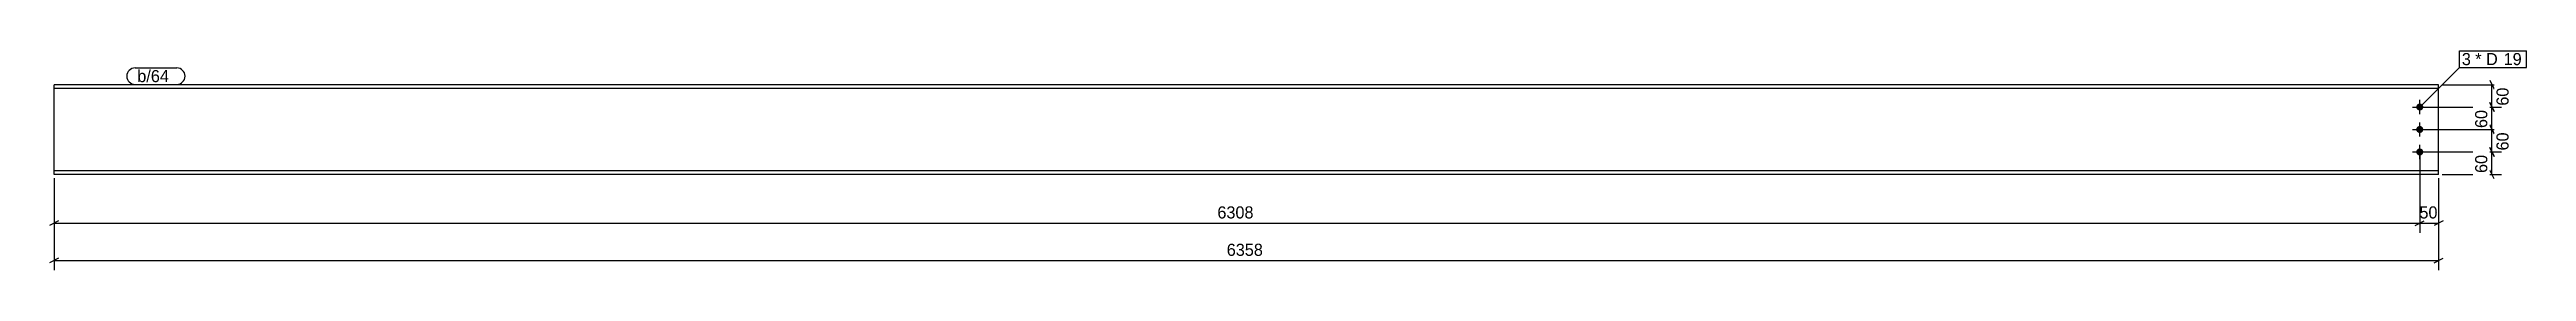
# Model space of a CAD drawing. Header units: millimetres. Extents: x 32 to 6636, y 32 to 618.
import ezdxf

# ---------------------------------------------------------------- set-up
doc = ezdxf.new("R2010")
doc.units = ezdxf.units.MM
doc.styles.add('Comic Sans MS', font='comic.ttf', dxfattribs={"height": 0.2})

msp = doc.modelspace()

# ---------------------------------------------------------------- hatches: boundary and pattern name
at = {"linetype": 'Continuous'}
for points in [[(6342.1, 468, -1), (6361.1, 468, -1)], [(6342.1, 408, -1), (6361.1, 408, -1)], [(6342.1, 348, -1), (6361.1, 348, -1)]]:
    msp.add_hatch(color=3, dxfattribs=at).paths.add_polyline_path(points)

# ---------------------------------------------------------------- linework, layer by layer
at = {"color": 8, "linetype": 'Continuous'}
for p, q in [((6538, 539.6), (6550, 515.6)), ((6361.6, 468), (6572.4, 468)), ((6411.6, 527.6), (6572.4, 527.6)), ((6550, 456), (6538, 480)), ((6544, 468), (6544, 527.6)), ((6361.6, 408), (6569.6, 408)), ((6550, 396), (6538, 420)), ((6351.6, 338), (6351.6, 132)), ((6361.6, 348), (6572.4, 348)), ((6550, 336), (6538, 360)), ((44, 277.6), (44, 32)), ((44, 277.6), (44, 132)), ((6401.6, 277.6), (6401.6, 132)), ((6411.6, 287.6), (6569.6, 287.6)), ((6550, 275.6), (6538, 299.6)), ((56, 163.6), (32, 151.6)), ((6339.6, 151.6), (6363.6, 163.6)), ((6351.6, 157.6), (6401.6, 157.6)), ((6413.6, 163.6), (6389.6, 151.6)), ((56, 63.6), (32, 51.6)), ((44, 57.6), (6401.6, 57.6)), ((6389.6, 51.6), (6413.6, 63.6))]:
    msp.add_line(p, q, dxfattribs=at)
at = {"color": 7, "linetype": 'Continuous'}
for p, q in [((44, 287.6), (44, 527.6)), ((6401.6, 527.6), (44, 527.6)), ((6401.6, 517.8), (44, 517.8)), ((6401.6, 287.6), (6401.6, 527.6)), ((6401.6, 297.4), (44, 297.4)), ((6401.6, 287.6), (44, 287.6))]:
    msp.add_line(p, q, dxfattribs=at)
at = {"color": 3, "linetype": 'Continuous'}
for p, q in [((6332.6, 468), (6370.6, 468)), ((6351.6, 449), (6351.6, 487)), ((6332.6, 408), (6370.6, 408)), ((6351.6, 389), (6351.6, 427)), ((6332.6, 348), (6370.6, 348)), ((6351.6, 329), (6351.6, 367))]:
    msp.add_line(p, q, dxfattribs=at)

# ---------------------------------------------------------------- wipeouts: each hides what was drawn before it
at = {"color": 0}
msp.add_wipeout([(6489.8, 580.1), (6489.8, 612.1), (6463.7, 612.1), (6463.7, 580.1)], dxfattribs=at)

# ---------------------------------------------------------------- next in the draw order: wipeouts: each hides what was drawn before it
for points in [[(6489.8, 580.1), (6489.8, 612.1), (6463.7, 612.1), (6463.7, 580.1)], [(365.3, 534.6), (365.3, 566.6), (266, 566.6), (266, 534.6)], [(6594.8, 530.3), (6550, 530.3), (6550, 465.3), (6594.8, 465.3)], [(6409.1, 163.6), (6409.1, 208.4), (6344.2, 208.4), (6344.2, 163.6)], [(3281.3, 63.6), (3281.3, 108.4), (3164.3, 108.4), (3164.3, 63.6)]]:
    msp.add_wipeout(points, dxfattribs=at)

# ---------------------------------------------------------------- next in the draw order: linework, layer by layer
at = {"color": 7, "linetype": 'Continuous'}
for p, q in [((6457.7, 574.1), (6457.7, 618.1)), ((6351.6, 468), (6457.7, 574.1))]:
    msp.add_line(p, q, dxfattribs=at)
at = {"color": 8, "linetype": 'Continuous'}
for p, q in [((6361.6, 468), (6569.6, 468)), ((6538, 480), (6550, 456)), ((6544, 408), (6544, 468)), ((6351.6, 338), (6351.6, 132)), ((6401.6, 277.6), (6401.6, 32)), ((44, 157.6), (6351.6, 157.6)), ((6339.6, 151.6), (6363.6, 163.6))]:
    msp.add_line(p, q, dxfattribs=at)

# ---------------------------------------------------------------- next in the draw order: texts
at = {"color": 3, "style": 'Comic Sans MS'}
msp.add_text('60', height=32.38, rotation=90.00021, dxfattribs=at).set_placement((6588.4, 471.7))
for s, p in [('50', (6350.6, 170)), ('6358', (3170.7, 70))]:
    msp.add_text(s, height=32.38, dxfattribs=at).set_placement(p)

# ---------------------------------------------------------------- next in the draw order: wipeouts: each hides what was drawn before it
at = {"color": 0}
for points in [[(6565.5, 580.1), (6565.5, 612.1), (6499.4, 612.1), (6499.4, 580.1)], [(365.3, 534.6), (365.3, 566.6), (266, 566.6), (266, 534.6)]]:
    msp.add_wipeout(points, dxfattribs=at)

# ---------------------------------------------------------------- next in the draw order: linework, layer by layer
at = {"color": 7, "linetype": 'Continuous'}
for p, q in [((260, 572.6), (371.3, 572.6)), ((260, 528.6), (371.3, 528.6))]:
    msp.add_line(p, q, dxfattribs=at)
for centre, start, end in [((260, 550.6), 90, 270), ((371.3, 550.6), 270, 90)]:
    msp.add_arc(centre, 22, start, end, dxfattribs=at)

# ---------------------------------------------------------------- next in the draw order: texts
at = {"color": 3, "style": 'Comic Sans MS'}
msp.add_text('b/64', height=32.38, dxfattribs=at).set_placement((266, 534.6))

# ---------------------------------------------------------------- next in the draw order: wipeouts: each hides what was drawn before it
at = {"color": 0}
for points in [[(6565.5, 580.1), (6565.5, 612.1), (6499.4, 612.1), (6499.4, 580.1)], [(6538, 470.5), (6493.2, 470.5), (6493.2, 405.5), (6538, 405.5)], [(3256.3, 163.6), (3256.3, 208.4), (3139.3, 208.4), (3139.3, 163.6)]]:
    msp.add_wipeout(points, dxfattribs=at)

# ---------------------------------------------------------------- next in the draw order: linework, layer by layer
at = {"color": 8, "linetype": 'Continuous'}
for p, q in [((6361.6, 408), (6572.4, 408)), ((6538, 420), (6550, 396)), ((6544, 348), (6544, 408))]:
    msp.add_line(p, q, dxfattribs=at)

# ---------------------------------------------------------------- next in the draw order: texts
at = {"color": 3, "style": 'Comic Sans MS'}
for s, height, p in [('3', 32.4, (6463.7, 580.1)), ('6308', 32.38, (3145.7, 170))]:
    msp.add_text(s, height=height, dxfattribs=at).set_placement(p)
msp.add_text('60', height=32.38, rotation=90.00021, dxfattribs=at).set_placement((6531.6, 411.9))

# ---------------------------------------------------------------- next in the draw order: wipeouts: each hides what was drawn before it
at = {"color": 0}
msp.add_wipeout([(6620.4, 580.1), (6620.4, 612.1), (6575.1, 612.1), (6575.1, 580.1)], dxfattribs=at)

# ---------------------------------------------------------------- next in the draw order: wipeouts: each hides what was drawn before it
for points in [[(6620.4, 580.1), (6620.4, 612.1), (6575.1, 612.1), (6575.1, 580.1)], [(6594.8, 410.5), (6550, 410.5), (6550, 345.5), (6594.8, 345.5)]]:
    msp.add_wipeout(points, dxfattribs=at)

# ---------------------------------------------------------------- next in the draw order: linework, layer by layer
at = {"color": 7, "linetype": 'Continuous'}
for p, q in [((6457.7, 618.1), (6636, 618.1)), ((6636, 574.1), (6636, 618.1)), ((6457.7, 574.1), (6636, 574.1))]:
    msp.add_line(p, q, dxfattribs=at)
at = {"color": 8, "linetype": 'Continuous'}
for p, q in [((6361.6, 348), (6569.6, 348)), ((6538, 360), (6550, 336)), ((6544, 287.6), (6544, 348))]:
    msp.add_line(p, q, dxfattribs=at)

# ---------------------------------------------------------------- next in the draw order: texts
at = {"color": 3, "style": 'Comic Sans MS'}
for s, p in [('* D', (6499.4, 580.1)), ('19', (6575.1, 580.1))]:
    msp.add_text(s, height=32.38, dxfattribs=at).set_placement(p)
msp.add_text('60', height=32.38, rotation=90.00021, dxfattribs=at).set_placement((6588.4, 351.9))

# ---------------------------------------------------------------- next in the draw order: wipeouts: each hides what was drawn before it
at = {"color": 0}
msp.add_wipeout([(6538, 350.3), (6493.2, 350.3), (6493.2, 285.3), (6538, 285.3)], dxfattribs=at)

# ---------------------------------------------------------------- next in the draw order: texts
at = {"color": 3, "style": 'Comic Sans MS'}
msp.add_text('60', height=32.38, rotation=90.00021, dxfattribs=at).set_placement((6531.6, 291.7))

doc.saveas('drawing.dxf')
